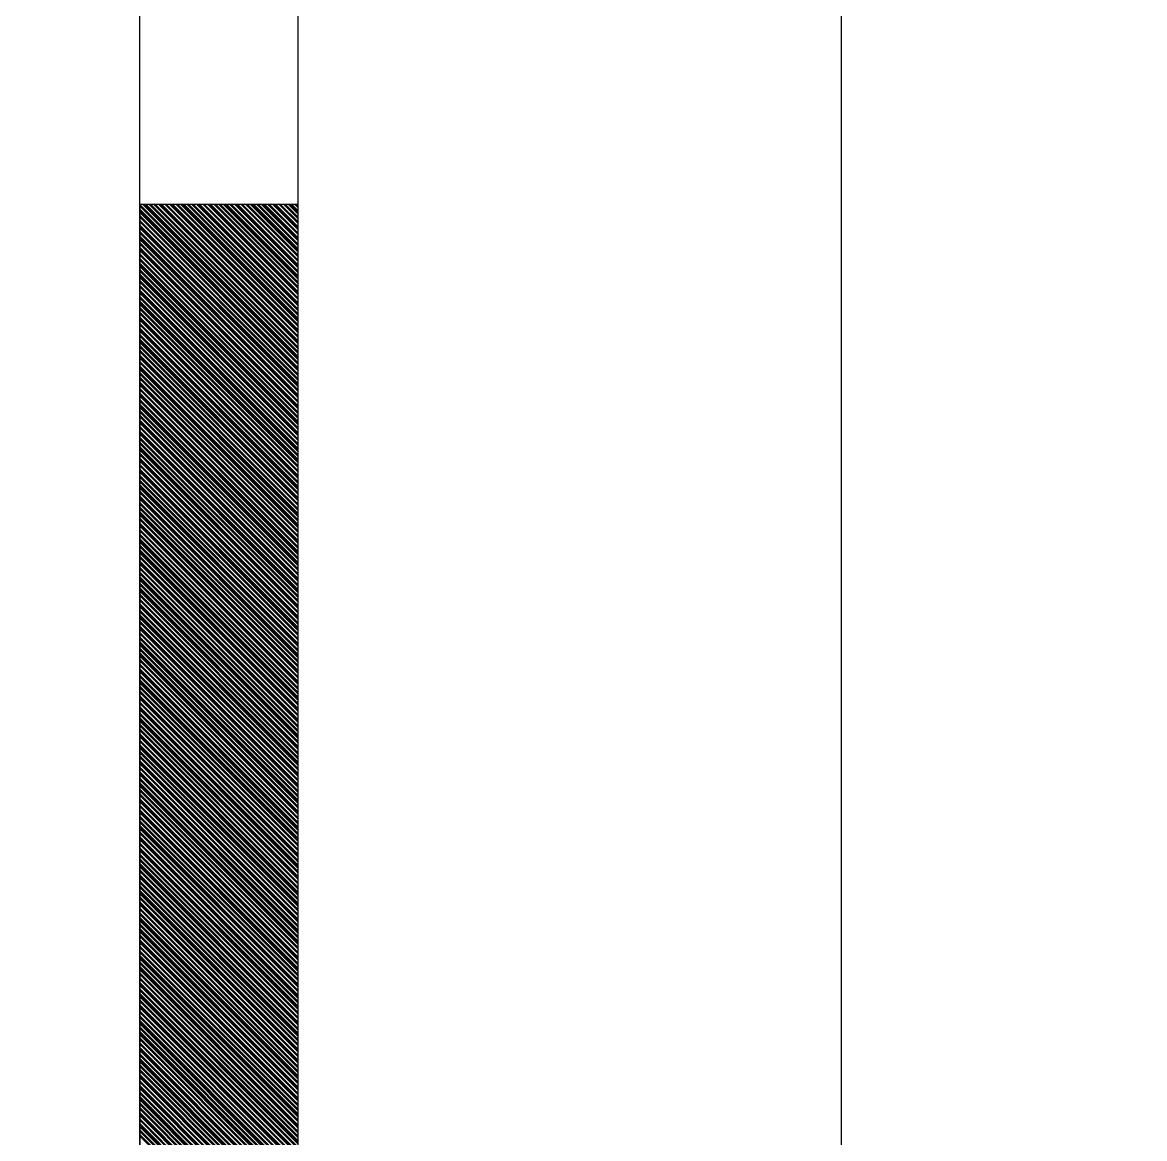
# Model space of a CAD drawing. Extents: x 747954 to 748544, y 4316381 to 4317408.
# Drawn here: x 748192.93 to 748200.01, y 4317315.12 to 4317322.16 of the extents above; entities that cross this region are included whole.
import ezdxf

# ---------------------------------------------------------------- set-up
doc = ezdxf.new("R2010")
doc.units = 0
doc.layers.get('0').update_dxf_attribs({"linetype": 'CONTINUOUS'})

msp = doc.modelspace()

# ---------------------------------------------------------------- linework, layer by layer
at = {"color": 0, "linetype": 'CONTINUOUS'}
for p, q in [((748193.67, 4317281.01), (748193.67, 4317381.01)), ((748193.67, 4317281.01), (748193.67, 4317381.01)), ((748194.67, 4317281.01), (748194.67, 4317381.01)), ((748194.67, 4317281.01), (748194.67, 4317381.01)), ((748194.67, 4317320.01), (748193.67, 4317321.01)), ((748194.67, 4317320.01), (748193.67, 4317321.01)), ((748194.67, 4317320.03), (748193.69, 4317321.01)), ((748194.67, 4317320.03), (748193.69, 4317321.01)), ((748194.67, 4317320.04), (748193.7, 4317321.01)), ((748194.67, 4317320.04), (748193.7, 4317321.01)), ((748194.67, 4317320.05), (748193.71, 4317321.01)), ((748194.67, 4317320.05), (748193.71, 4317321.01)), ((748194.67, 4317320.07), (748193.73, 4317321.01)), ((748194.67, 4317320.07), (748193.73, 4317321.01)), ((748194.67, 4317320.08), (748193.74, 4317321.01)), ((748194.67, 4317320.08), (748193.74, 4317321.01)), ((748194.67, 4317320.1), (748193.76, 4317321.01)), ((748194.67, 4317320.1), (748193.76, 4317321.01)), ((748194.67, 4317320.11), (748193.77, 4317321.01)), ((748194.67, 4317320.11), (748193.77, 4317321.01)), ((748194.67, 4317320.13), (748193.79, 4317321.01)), ((748194.67, 4317320.13), (748193.79, 4317321.01)), ((748194.67, 4317320.14), (748193.8, 4317321.01)), ((748194.67, 4317320.14), (748193.8, 4317321.01)), ((748194.67, 4317320.15), (748193.81, 4317321.01)), ((748194.67, 4317320.15), (748193.81, 4317321.01)), ((748194.67, 4317320.17), (748193.83, 4317321.01)), ((748194.67, 4317320.17), (748193.83, 4317321.01)), ((748194.67, 4317320.18), (748193.84, 4317321.01)), ((748194.67, 4317320.18), (748193.84, 4317321.01)), ((748194.67, 4317320.2), (748193.86, 4317321.01)), ((748194.67, 4317320.2), (748193.86, 4317321.01)), ((748194.67, 4317320.21), (748193.87, 4317321.01)), ((748194.67, 4317320.21), (748193.87, 4317321.01)), ((748194.67, 4317320.22), (748193.88, 4317321.01)), ((748194.67, 4317320.22), (748193.88, 4317321.01)), ((748194.67, 4317320.24), (748193.9, 4317321.01)), ((748194.67, 4317320.24), (748193.9, 4317321.01)), ((748194.67, 4317320.25), (748193.91, 4317321.01)), ((748194.67, 4317320.25), (748193.91, 4317321.01)), ((748194.67, 4317320.27), (748193.93, 4317321.01)), ((748194.67, 4317320.27), (748193.93, 4317321.01)), ((748194.67, 4317320.28), (748193.94, 4317321.01)), ((748194.67, 4317320.28), (748193.94, 4317321.01)), ((748194.67, 4317320.29), (748193.95, 4317321.01)), ((748194.67, 4317320.29), (748193.95, 4317321.01)), ((748194.67, 4317320.31), (748193.97, 4317321.01)), ((748194.67, 4317320.31), (748193.97, 4317321.01)), ((748194.67, 4317320.32), (748193.98, 4317321.01)), ((748194.67, 4317320.32), (748193.98, 4317321.01)), ((748194.67, 4317320.34), (748194, 4317321.01)), ((748194.67, 4317320.34), (748194, 4317321.01)), ((748194.67, 4317320.35), (748194.01, 4317321.01)), ((748194.67, 4317320.35), (748194.01, 4317321.01)), ((748194.67, 4317320.37), (748194.03, 4317321.01)), ((748194.67, 4317320.37), (748194.03, 4317321.01)), ((748194.67, 4317320.38), (748194.04, 4317321.01)), ((748194.67, 4317320.38), (748194.04, 4317321.01)), ((748194.67, 4317320.39), (748194.05, 4317321.01)), ((748194.67, 4317320.39), (748194.05, 4317321.01)), ((748194.67, 4317320.41), (748194.07, 4317321.01)), ((748194.67, 4317320.41), (748194.07, 4317321.01)), ((748194.67, 4317320.42), (748194.08, 4317321.01)), ((748194.67, 4317320.42), (748194.08, 4317321.01)), ((748194.67, 4317320.44), (748194.1, 4317321.01)), ((748194.67, 4317320.44), (748194.1, 4317321.01)), ((748194.67, 4317320.45), (748194.11, 4317321.01)), ((748194.67, 4317320.45), (748194.11, 4317321.01)), ((748194.67, 4317320.46), (748194.12, 4317321.01)), ((748194.67, 4317320.46), (748194.12, 4317321.01)), ((748194.67, 4317320.48), (748194.14, 4317321.01)), ((748194.67, 4317320.48), (748194.14, 4317321.01)), ((748194.67, 4317320.49), (748194.15, 4317321.01)), ((748194.67, 4317320.49), (748194.15, 4317321.01)), ((748194.67, 4317320.51), (748194.17, 4317321.01)), ((748194.67, 4317320.51), (748194.17, 4317321.01)), ((748194.67, 4317320.52), (748194.18, 4317321.01)), ((748194.67, 4317320.52), (748194.18, 4317321.01)), ((748194.67, 4317320.54), (748194.2, 4317321.01)), ((748194.67, 4317320.54), (748194.2, 4317321.01)), ((748194.67, 4317320.55), (748194.21, 4317321.01)), ((748194.67, 4317320.55), (748194.21, 4317321.01)), ((748194.67, 4317320.56), (748194.22, 4317321.01)), ((748194.67, 4317320.56), (748194.22, 4317321.01)), ((748194.67, 4317320.58), (748194.24, 4317321.01)), ((748194.67, 4317320.58), (748194.24, 4317321.01)), ((748194.67, 4317320.59), (748194.25, 4317321.01)), ((748194.67, 4317320.59), (748194.25, 4317321.01)), ((748194.67, 4317320.61), (748194.27, 4317321.01)), ((748194.67, 4317320.61), (748194.27, 4317321.01)), ((748194.67, 4317320.62), (748194.28, 4317321.01)), ((748194.67, 4317320.62), (748194.28, 4317321.01)), ((748194.67, 4317320.63), (748194.29, 4317321.01)), ((748194.67, 4317320.63), (748194.29, 4317321.01)), ((748194.67, 4317320.65), (748194.31, 4317321.01)), ((748194.67, 4317320.65), (748194.31, 4317321.01)), ((748194.67, 4317320.66), (748194.32, 4317321.01)), ((748194.67, 4317320.66), (748194.32, 4317321.01)), ((748194.67, 4317320.68), (748194.34, 4317321.01)), ((748194.67, 4317320.68), (748194.34, 4317321.01)), ((748194.67, 4317320.69), (748194.35, 4317321.01)), ((748194.67, 4317320.69), (748194.35, 4317321.01)), ((748194.67, 4317320.71), (748194.37, 4317321.01)), ((748194.67, 4317320.71), (748194.37, 4317321.01)), ((748194.67, 4317320.72), (748194.38, 4317321.01)), ((748194.67, 4317320.72), (748194.38, 4317321.01)), ((748194.67, 4317320.73), (748194.39, 4317321.01)), ((748194.67, 4317320.73), (748194.39, 4317321.01)), ((748194.67, 4317320.75), (748194.41, 4317321.01)), ((748194.67, 4317320.75), (748194.41, 4317321.01)), ((748194.67, 4317320.76), (748194.42, 4317321.01)), ((748194.67, 4317320.76), (748194.42, 4317321.01)), ((748194.67, 4317320.78), (748194.44, 4317321.01)), ((748194.67, 4317320.78), (748194.44, 4317321.01)), ((748194.67, 4317320.79), (748194.45, 4317321.01)), ((748194.67, 4317320.79), (748194.45, 4317321.01)), ((748194.67, 4317320.8), (748194.46, 4317321.01)), ((748194.67, 4317320.8), (748194.46, 4317321.01)), ((748194.67, 4317320.82), (748194.48, 4317321.01)), ((748194.67, 4317320.82), (748194.48, 4317321.01)), ((748194.67, 4317320.83), (748194.49, 4317321.01)), ((748194.67, 4317320.83), (748194.49, 4317321.01)), ((748194.67, 4317320.85), (748194.51, 4317321.01)), ((748194.67, 4317320.85), (748194.51, 4317321.01)), ((748194.67, 4317320.86), (748194.52, 4317321.01)), ((748194.67, 4317320.86), (748194.52, 4317321.01)), ((748194.67, 4317320.87), (748194.53, 4317321.01)), ((748194.67, 4317320.87), (748194.53, 4317321.01)), ((748194.67, 4317320.89), (748194.55, 4317321.01)), ((748194.67, 4317320.89), (748194.55, 4317321.01)), ((748194.67, 4317320.9), (748194.56, 4317321.01)), ((748194.67, 4317320.9), (748194.56, 4317321.01)), ((748194.67, 4317320.92), (748194.58, 4317321.01)), ((748194.67, 4317320.92), (748194.58, 4317321.01)), ((748194.67, 4317320.93), (748194.59, 4317321.01)), ((748194.67, 4317320.93), (748194.59, 4317321.01)), ((748194.67, 4317320.95), (748194.61, 4317321.01)), ((748194.67, 4317320.95), (748194.61, 4317321.01)), ((748194.67, 4317320.96), (748194.62, 4317321.01)), ((748194.67, 4317320.96), (748194.62, 4317321.01)), ((748194.67, 4317320.97), (748194.63, 4317321.01)), ((748194.67, 4317320.97), (748194.63, 4317321.01)), ((748194.67, 4317320.99), (748194.65, 4317321.01)), ((748194.67, 4317320.99), (748194.65, 4317321.01)), ((748194.67, 4317321), (748194.66, 4317321.01)), ((748194.67, 4317321), (748194.66, 4317321.01)), ((748194.67, 4317320), (748193.67, 4317321)), ((748194.67, 4317320), (748193.67, 4317321)), ((748194.67, 4317319.98), (748193.67, 4317320.98)), ((748194.67, 4317319.98), (748193.67, 4317320.98)), ((748194.67, 4317319.97), (748193.67, 4317320.97)), ((748194.67, 4317319.97), (748193.67, 4317320.97)), ((748194.67, 4317319.96), (748193.67, 4317320.96)), ((748194.67, 4317319.96), (748193.67, 4317320.96)), ((748194.67, 4317319.94), (748193.67, 4317320.94)), ((748194.67, 4317319.94), (748193.67, 4317320.94)), ((748194.67, 4317319.93), (748193.67, 4317320.93)), ((748194.67, 4317319.93), (748193.67, 4317320.93)), ((748194.67, 4317319.91), (748193.67, 4317320.91)), ((748194.67, 4317319.91), (748193.67, 4317320.91)), ((748194.67, 4317319.9), (748193.67, 4317320.9)), ((748194.67, 4317319.9), (748193.67, 4317320.9)), ((748194.67, 4317319.88), (748193.67, 4317320.88)), ((748194.67, 4317319.88), (748193.67, 4317320.88)), ((748194.67, 4317319.87), (748193.67, 4317320.87)), ((748194.67, 4317319.87), (748193.67, 4317320.87)), ((748194.67, 4317319.86), (748193.67, 4317320.86)), ((748194.67, 4317319.86), (748193.67, 4317320.86)), ((748194.67, 4317319.84), (748193.67, 4317320.84)), ((748194.67, 4317319.84), (748193.67, 4317320.84)), ((748194.67, 4317319.83), (748193.67, 4317320.83)), ((748194.67, 4317319.83), (748193.67, 4317320.83)), ((748194.67, 4317319.81), (748193.67, 4317320.81)), ((748194.67, 4317319.81), (748193.67, 4317320.81)), ((748194.67, 4317319.8), (748193.67, 4317320.8)), ((748194.67, 4317319.8), (748193.67, 4317320.8)), ((748194.67, 4317319.79), (748193.67, 4317320.79)), ((748194.67, 4317319.79), (748193.67, 4317320.79)), ((748194.67, 4317319.77), (748193.67, 4317320.77)), ((748194.67, 4317319.77), (748193.67, 4317320.77)), ((748194.67, 4317319.76), (748193.67, 4317320.76)), ((748194.67, 4317319.76), (748193.67, 4317320.76)), ((748194.67, 4317319.74), (748193.67, 4317320.74)), ((748194.67, 4317319.74), (748193.67, 4317320.74)), ((748194.67, 4317319.73), (748193.67, 4317320.73)), ((748194.67, 4317319.73), (748193.67, 4317320.73)), ((748194.67, 4317319.72), (748193.67, 4317320.72)), ((748194.67, 4317319.72), (748193.67, 4317320.72)), ((748194.67, 4317319.7), (748193.67, 4317320.7)), ((748194.67, 4317319.7), (748193.67, 4317320.7)), ((748194.67, 4317319.69), (748193.67, 4317320.69)), ((748194.67, 4317319.69), (748193.67, 4317320.69)), ((748194.67, 4317319.67), (748193.67, 4317320.67)), ((748194.67, 4317319.67), (748193.67, 4317320.67)), ((748194.67, 4317319.66), (748193.67, 4317320.66)), ((748194.67, 4317319.66), (748193.67, 4317320.66)), ((748194.67, 4317319.64), (748193.67, 4317320.64)), ((748194.67, 4317319.64), (748193.67, 4317320.64)), ((748194.67, 4317319.63), (748193.67, 4317320.63)), ((748194.67, 4317319.63), (748193.67, 4317320.63)), ((748194.67, 4317319.62), (748193.67, 4317320.62)), ((748194.67, 4317319.62), (748193.67, 4317320.62)), ((748194.67, 4317319.6), (748193.67, 4317320.6)), ((748194.67, 4317319.6), (748193.67, 4317320.6)), ((748194.67, 4317319.59), (748193.67, 4317320.59)), ((748194.67, 4317319.59), (748193.67, 4317320.59)), ((748194.67, 4317319.57), (748193.67, 4317320.57)), ((748194.67, 4317319.57), (748193.67, 4317320.57)), ((748194.67, 4317319.56), (748193.67, 4317320.56)), ((748194.67, 4317319.56), (748193.67, 4317320.56)), ((748194.67, 4317319.55), (748193.67, 4317320.55)), ((748194.67, 4317319.55), (748193.67, 4317320.55)), ((748194.67, 4317319.53), (748193.67, 4317320.53)), ((748194.67, 4317319.53), (748193.67, 4317320.53)), ((748194.67, 4317319.52), (748193.67, 4317320.52)), ((748194.67, 4317319.52), (748193.67, 4317320.52)), ((748194.67, 4317319.5), (748193.67, 4317320.5)), ((748194.67, 4317319.5), (748193.67, 4317320.5)), ((748194.67, 4317319.49), (748193.67, 4317320.49)), ((748194.67, 4317319.49), (748193.67, 4317320.49)), ((748194.67, 4317319.47), (748193.67, 4317320.47)), ((748194.67, 4317319.47), (748193.67, 4317320.47)), ((748194.67, 4317319.46), (748193.67, 4317320.46)), ((748194.67, 4317319.46), (748193.67, 4317320.46)), ((748194.67, 4317319.45), (748193.67, 4317320.45)), ((748194.67, 4317319.45), (748193.67, 4317320.45)), ((748194.67, 4317319.43), (748193.67, 4317320.43)), ((748194.67, 4317319.43), (748193.67, 4317320.43)), ((748194.67, 4317319.42), (748193.67, 4317320.42)), ((748194.67, 4317319.42), (748193.67, 4317320.42)), ((748194.67, 4317319.4), (748193.67, 4317320.4)), ((748194.67, 4317319.4), (748193.67, 4317320.4)), ((748194.67, 4317319.39), (748193.67, 4317320.39)), ((748194.67, 4317319.39), (748193.67, 4317320.39)), ((748194.67, 4317319.38), (748193.67, 4317320.38)), ((748194.67, 4317319.38), (748193.67, 4317320.38)), ((748194.67, 4317319.36), (748193.67, 4317320.36)), ((748194.67, 4317319.36), (748193.67, 4317320.36)), ((748194.67, 4317319.35), (748193.67, 4317320.35)), ((748194.67, 4317319.35), (748193.67, 4317320.35)), ((748194.67, 4317319.33), (748193.67, 4317320.33)), ((748194.67, 4317319.33), (748193.67, 4317320.33)), ((748194.67, 4317319.32), (748193.67, 4317320.32)), ((748194.67, 4317319.32), (748193.67, 4317320.32)), ((748194.67, 4317319.3), (748193.67, 4317320.3)), ((748194.67, 4317319.3), (748193.67, 4317320.3)), ((748194.67, 4317319.29), (748193.67, 4317320.29)), ((748194.67, 4317319.29), (748193.67, 4317320.29)), ((748194.67, 4317319.28), (748193.67, 4317320.28)), ((748194.67, 4317319.28), (748193.67, 4317320.28)), ((748194.67, 4317319.26), (748193.67, 4317320.26)), ((748194.67, 4317319.26), (748193.67, 4317320.26)), ((748194.67, 4317319.25), (748193.67, 4317320.25)), ((748194.67, 4317319.25), (748193.67, 4317320.25)), ((748194.67, 4317319.23), (748193.67, 4317320.23)), ((748194.67, 4317319.23), (748193.67, 4317320.23)), ((748194.67, 4317319.22), (748193.67, 4317320.22)), ((748194.67, 4317319.22), (748193.67, 4317320.22)), ((748194.67, 4317319.21), (748193.67, 4317320.21)), ((748194.67, 4317319.21), (748193.67, 4317320.21)), ((748194.67, 4317319.19), (748193.67, 4317320.19)), ((748194.67, 4317319.19), (748193.67, 4317320.19)), ((748194.67, 4317319.18), (748193.67, 4317320.18)), ((748194.67, 4317319.18), (748193.67, 4317320.18)), ((748194.67, 4317319.16), (748193.67, 4317320.16)), ((748194.67, 4317319.16), (748193.67, 4317320.16)), ((748194.67, 4317319.15), (748193.67, 4317320.15)), ((748194.67, 4317319.15), (748193.67, 4317320.15)), ((748194.67, 4317319.14), (748193.67, 4317320.14)), ((748194.67, 4317319.14), (748193.67, 4317320.14)), ((748194.67, 4317319.12), (748193.67, 4317320.12)), ((748194.67, 4317319.12), (748193.67, 4317320.12)), ((748194.67, 4317319.11), (748193.67, 4317320.11)), ((748194.67, 4317319.11), (748193.67, 4317320.11)), ((748194.67, 4317319.09), (748193.67, 4317320.09)), ((748194.67, 4317319.09), (748193.67, 4317320.09)), ((748194.67, 4317319.08), (748193.67, 4317320.08)), ((748194.67, 4317319.08), (748193.67, 4317320.08)), ((748194.67, 4317319.06), (748193.67, 4317320.06)), ((748194.67, 4317319.06), (748193.67, 4317320.06)), ((748194.67, 4317319.05), (748193.67, 4317320.05)), ((748194.67, 4317319.05), (748193.67, 4317320.05)), ((748194.67, 4317319.04), (748193.67, 4317320.04)), ((748194.67, 4317319.04), (748193.67, 4317320.04)), ((748194.67, 4317319.02), (748193.67, 4317320.02)), ((748194.67, 4317319.02), (748193.67, 4317320.02)), ((748194.67, 4317319.01), (748193.67, 4317320.01)), ((748194.67, 4317319.01), (748193.67, 4317320.01)), ((748194.67, 4317318.99), (748193.67, 4317319.99)), ((748194.67, 4317318.99), (748193.67, 4317319.99)), ((748194.67, 4317318.98), (748193.67, 4317319.98)), ((748194.67, 4317318.98), (748193.67, 4317319.98)), ((748194.67, 4317318.97), (748193.67, 4317319.97)), ((748194.67, 4317318.97), (748193.67, 4317319.97)), ((748194.67, 4317318.95), (748193.67, 4317319.95)), ((748194.67, 4317318.95), (748193.67, 4317319.95)), ((748194.67, 4317318.94), (748193.67, 4317319.94)), ((748194.67, 4317318.94), (748193.67, 4317319.94)), ((748194.67, 4317318.92), (748193.67, 4317319.92)), ((748194.67, 4317318.92), (748193.67, 4317319.92)), ((748194.67, 4317318.91), (748193.67, 4317319.91)), ((748194.67, 4317318.91), (748193.67, 4317319.91)), ((748194.67, 4317318.89), (748193.67, 4317319.89)), ((748194.67, 4317318.89), (748193.67, 4317319.89)), ((748194.67, 4317318.88), (748193.67, 4317319.88)), ((748194.67, 4317318.88), (748193.67, 4317319.88)), ((748194.67, 4317318.87), (748193.67, 4317319.87)), ((748194.67, 4317318.87), (748193.67, 4317319.87)), ((748194.67, 4317318.85), (748193.67, 4317319.85)), ((748194.67, 4317318.85), (748193.67, 4317319.85)), ((748194.67, 4317318.84), (748193.67, 4317319.84)), ((748194.67, 4317318.84), (748193.67, 4317319.84)), ((748194.67, 4317318.82), (748193.67, 4317319.82)), ((748194.67, 4317318.82), (748193.67, 4317319.82)), ((748194.67, 4317318.81), (748193.67, 4317319.81)), ((748194.67, 4317318.81), (748193.67, 4317319.81)), ((748194.67, 4317318.8), (748193.67, 4317319.8)), ((748194.67, 4317318.8), (748193.67, 4317319.8)), ((748194.67, 4317318.78), (748193.67, 4317319.78)), ((748194.67, 4317318.78), (748193.67, 4317319.78)), ((748194.67, 4317318.77), (748193.67, 4317319.77)), ((748194.67, 4317318.77), (748193.67, 4317319.77)), ((748194.67, 4317318.75), (748193.67, 4317319.75)), ((748194.67, 4317318.75), (748193.67, 4317319.75)), ((748194.67, 4317318.74), (748193.67, 4317319.74)), ((748194.67, 4317318.74), (748193.67, 4317319.74)), ((748194.67, 4317318.73), (748193.67, 4317319.73)), ((748194.67, 4317318.73), (748193.67, 4317319.73)), ((748194.67, 4317318.71), (748193.67, 4317319.71)), ((748194.67, 4317318.71), (748193.67, 4317319.71)), ((748194.67, 4317318.7), (748193.67, 4317319.7)), ((748194.67, 4317318.7), (748193.67, 4317319.7)), ((748194.67, 4317318.68), (748193.67, 4317319.68)), ((748194.67, 4317318.68), (748193.67, 4317319.68)), ((748194.67, 4317318.67), (748193.67, 4317319.67)), ((748194.67, 4317318.67), (748193.67, 4317319.67)), ((748194.67, 4317318.65), (748193.67, 4317319.65)), ((748194.67, 4317318.65), (748193.67, 4317319.65)), ((748194.67, 4317318.64), (748193.67, 4317319.64)), ((748194.67, 4317318.64), (748193.67, 4317319.64)), ((748194.67, 4317318.63), (748193.67, 4317319.63)), ((748194.67, 4317318.63), (748193.67, 4317319.63)), ((748194.67, 4317318.61), (748193.67, 4317319.61)), ((748194.67, 4317318.61), (748193.67, 4317319.61)), ((748194.67, 4317318.6), (748193.67, 4317319.6)), ((748194.67, 4317318.6), (748193.67, 4317319.6)), ((748194.67, 4317318.58), (748193.67, 4317319.58)), ((748194.67, 4317318.58), (748193.67, 4317319.58)), ((748194.67, 4317318.57), (748193.67, 4317319.57)), ((748194.67, 4317318.57), (748193.67, 4317319.57)), ((748194.67, 4317318.56), (748193.67, 4317319.56)), ((748194.67, 4317318.56), (748193.67, 4317319.56)), ((748194.67, 4317318.54), (748193.67, 4317319.54)), ((748194.67, 4317318.54), (748193.67, 4317319.54)), ((748194.67, 4317318.53), (748193.67, 4317319.53)), ((748194.67, 4317318.53), (748193.67, 4317319.53)), ((748194.67, 4317318.51), (748193.67, 4317319.51)), ((748194.67, 4317318.51), (748193.67, 4317319.51)), ((748194.67, 4317318.5), (748193.67, 4317319.5)), ((748194.67, 4317318.5), (748193.67, 4317319.5)), ((748194.67, 4317318.48), (748193.67, 4317319.48)), ((748194.67, 4317318.48), (748193.67, 4317319.48)), ((748194.67, 4317318.47), (748193.67, 4317319.47)), ((748194.67, 4317318.47), (748193.67, 4317319.47)), ((748194.67, 4317318.46), (748193.67, 4317319.46)), ((748194.67, 4317318.46), (748193.67, 4317319.46)), ((748194.67, 4317318.44), (748193.67, 4317319.44)), ((748194.67, 4317318.44), (748193.67, 4317319.44)), ((748194.67, 4317318.43), (748193.67, 4317319.43)), ((748194.67, 4317318.43), (748193.67, 4317319.43)), ((748194.67, 4317318.41), (748193.67, 4317319.41)), ((748194.67, 4317318.41), (748193.67, 4317319.41)), ((748194.67, 4317318.4), (748193.67, 4317319.4)), ((748194.67, 4317318.4), (748193.67, 4317319.4)), ((748194.67, 4317318.39), (748193.67, 4317319.39)), ((748194.67, 4317318.39), (748193.67, 4317319.39)), ((748194.67, 4317318.37), (748193.67, 4317319.37)), ((748194.67, 4317318.37), (748193.67, 4317319.37)), ((748194.67, 4317318.36), (748193.67, 4317319.36)), ((748194.67, 4317318.36), (748193.67, 4317319.36)), ((748194.67, 4317318.34), (748193.67, 4317319.34)), ((748194.67, 4317318.34), (748193.67, 4317319.34)), ((748194.67, 4317318.33), (748193.67, 4317319.33)), ((748194.67, 4317318.33), (748193.67, 4317319.33)), ((748194.67, 4317318.32), (748193.67, 4317319.32)), ((748194.67, 4317318.32), (748193.67, 4317319.32)), ((748194.67, 4317318.3), (748193.67, 4317319.3)), ((748194.67, 4317318.3), (748193.67, 4317319.3)), ((748194.67, 4317318.29), (748193.67, 4317319.29)), ((748194.67, 4317318.29), (748193.67, 4317319.29)), ((748194.67, 4317318.27), (748193.67, 4317319.27)), ((748194.67, 4317318.27), (748193.67, 4317319.27)), ((748194.67, 4317318.26), (748193.67, 4317319.26)), ((748194.67, 4317318.26), (748193.67, 4317319.26)), ((748194.67, 4317318.24), (748193.67, 4317319.24)), ((748194.67, 4317318.24), (748193.67, 4317319.24)), ((748194.67, 4317318.23), (748193.67, 4317319.23)), ((748194.67, 4317318.23), (748193.67, 4317319.23)), ((748194.67, 4317318.22), (748193.67, 4317319.22)), ((748194.67, 4317318.22), (748193.67, 4317319.22)), ((748194.67, 4317318.2), (748193.67, 4317319.2)), ((748194.67, 4317318.2), (748193.67, 4317319.2)), ((748194.67, 4317318.19), (748193.67, 4317319.19)), ((748194.67, 4317318.19), (748193.67, 4317319.19)), ((748194.67, 4317318.17), (748193.67, 4317319.17)), ((748194.67, 4317318.17), (748193.67, 4317319.17)), ((748194.67, 4317318.16), (748193.67, 4317319.16)), ((748194.67, 4317318.16), (748193.67, 4317319.16)), ((748194.67, 4317318.15), (748193.67, 4317319.15)), ((748194.67, 4317318.15), (748193.67, 4317319.15)), ((748194.67, 4317318.13), (748193.67, 4317319.13)), ((748194.67, 4317318.13), (748193.67, 4317319.13)), ((748194.67, 4317318.12), (748193.67, 4317319.12)), ((748194.67, 4317318.12), (748193.67, 4317319.12)), ((748194.67, 4317318.1), (748193.67, 4317319.1)), ((748194.67, 4317318.1), (748193.67, 4317319.1)), ((748194.67, 4317318.09), (748193.67, 4317319.09)), ((748194.67, 4317318.09), (748193.67, 4317319.09)), ((748194.67, 4317318.07), (748193.67, 4317319.07)), ((748194.67, 4317318.07), (748193.67, 4317319.07)), ((748194.67, 4317318.06), (748193.67, 4317319.06)), ((748194.67, 4317318.06), (748193.67, 4317319.06)), ((748194.67, 4317318.05), (748193.67, 4317319.05)), ((748194.67, 4317318.05), (748193.67, 4317319.05)), ((748194.67, 4317318.03), (748193.67, 4317319.03)), ((748194.67, 4317318.03), (748193.67, 4317319.03)), ((748194.67, 4317318.02), (748193.67, 4317319.02)), ((748194.67, 4317318.02), (748193.67, 4317319.02)), ((748194.67, 4317318), (748193.67, 4317319)), ((748194.67, 4317318), (748193.67, 4317319)), ((748194.67, 4317317.99), (748193.67, 4317318.99)), ((748194.67, 4317317.99), (748193.67, 4317318.99)), ((748194.67, 4317317.98), (748193.67, 4317318.98)), ((748194.67, 4317317.98), (748193.67, 4317318.98)), ((748194.67, 4317317.96), (748193.67, 4317318.96)), ((748194.67, 4317317.96), (748193.67, 4317318.96)), ((748194.67, 4317317.95), (748193.67, 4317318.95)), ((748194.67, 4317317.95), (748193.67, 4317318.95)), ((748194.67, 4317317.93), (748193.67, 4317318.93)), ((748194.67, 4317317.93), (748193.67, 4317318.93)), ((748194.67, 4317317.92), (748193.67, 4317318.92)), ((748194.67, 4317317.92), (748193.67, 4317318.92)), ((748194.67, 4317317.9), (748193.67, 4317318.9)), ((748194.67, 4317317.9), (748193.67, 4317318.9)), ((748194.67, 4317317.89), (748193.67, 4317318.89)), ((748194.67, 4317317.89), (748193.67, 4317318.89)), ((748194.67, 4317317.88), (748193.67, 4317318.88)), ((748194.67, 4317317.88), (748193.67, 4317318.88)), ((748194.67, 4317317.86), (748193.67, 4317318.86)), ((748194.67, 4317317.86), (748193.67, 4317318.86)), ((748194.67, 4317317.85), (748193.67, 4317318.85)), ((748194.67, 4317317.85), (748193.67, 4317318.85)), ((748194.67, 4317317.83), (748193.67, 4317318.83)), ((748194.67, 4317317.83), (748193.67, 4317318.83)), ((748194.67, 4317317.82), (748193.67, 4317318.82)), ((748194.67, 4317317.82), (748193.67, 4317318.82)), ((748194.67, 4317317.81), (748193.67, 4317318.81)), ((748194.67, 4317317.81), (748193.67, 4317318.81)), ((748194.67, 4317317.79), (748193.67, 4317318.79)), ((748194.67, 4317317.79), (748193.67, 4317318.79)), ((748194.67, 4317317.78), (748193.67, 4317318.78)), ((748194.67, 4317317.78), (748193.67, 4317318.78)), ((748194.67, 4317317.76), (748193.67, 4317318.76)), ((748194.67, 4317317.76), (748193.67, 4317318.76)), ((748194.67, 4317317.75), (748193.67, 4317318.75)), ((748194.67, 4317317.75), (748193.67, 4317318.75)), ((748194.67, 4317317.74), (748193.67, 4317318.74)), ((748194.67, 4317317.74), (748193.67, 4317318.74)), ((748194.67, 4317317.72), (748193.67, 4317318.72)), ((748194.67, 4317317.72), (748193.67, 4317318.72)), ((748194.67, 4317317.71), (748193.67, 4317318.71)), ((748194.67, 4317317.71), (748193.67, 4317318.71)), ((748194.67, 4317317.69), (748193.67, 4317318.69)), ((748194.67, 4317317.69), (748193.67, 4317318.69)), ((748194.67, 4317317.68), (748193.67, 4317318.68)), ((748194.67, 4317317.68), (748193.67, 4317318.68)), ((748194.67, 4317317.66), (748193.67, 4317318.66)), ((748194.67, 4317317.66), (748193.67, 4317318.66)), ((748194.67, 4317317.65), (748193.67, 4317318.65)), ((748194.67, 4317317.65), (748193.67, 4317318.65)), ((748194.67, 4317317.64), (748193.67, 4317318.64)), ((748194.67, 4317317.64), (748193.67, 4317318.64)), ((748194.67, 4317317.62), (748193.67, 4317318.62)), ((748194.67, 4317317.62), (748193.67, 4317318.62)), ((748194.67, 4317317.61), (748193.67, 4317318.61)), ((748194.67, 4317317.61), (748193.67, 4317318.61)), ((748194.67, 4317317.59), (748193.67, 4317318.59)), ((748194.67, 4317317.59), (748193.67, 4317318.59)), ((748194.67, 4317317.58), (748193.67, 4317318.58)), ((748194.67, 4317317.58), (748193.67, 4317318.58)), ((748194.67, 4317317.57), (748193.67, 4317318.57)), ((748194.67, 4317317.57), (748193.67, 4317318.57)), ((748194.67, 4317317.55), (748193.67, 4317318.55)), ((748194.67, 4317317.55), (748193.67, 4317318.55)), ((748194.67, 4317317.54), (748193.67, 4317318.54)), ((748194.67, 4317317.54), (748193.67, 4317318.54)), ((748194.67, 4317317.52), (748193.67, 4317318.52)), ((748194.67, 4317317.52), (748193.67, 4317318.52)), ((748194.67, 4317317.51), (748193.67, 4317318.51)), ((748194.67, 4317317.51), (748193.67, 4317318.51)), ((748194.67, 4317317.49), (748193.67, 4317318.49)), ((748194.67, 4317317.49), (748193.67, 4317318.49)), ((748194.67, 4317317.48), (748193.67, 4317318.48)), ((748194.67, 4317317.48), (748193.67, 4317318.48)), ((748194.67, 4317317.47), (748193.67, 4317318.47)), ((748194.67, 4317317.47), (748193.67, 4317318.47)), ((748194.67, 4317317.45), (748193.67, 4317318.45)), ((748194.67, 4317317.45), (748193.67, 4317318.45)), ((748194.67, 4317317.44), (748193.67, 4317318.44)), ((748194.67, 4317317.44), (748193.67, 4317318.44)), ((748194.67, 4317317.42), (748193.67, 4317318.42)), ((748194.67, 4317317.42), (748193.67, 4317318.42)), ((748194.67, 4317317.41), (748193.67, 4317318.41)), ((748194.67, 4317317.41), (748193.67, 4317318.41)), ((748194.67, 4317317.4), (748193.67, 4317318.4)), ((748194.67, 4317317.4), (748193.67, 4317318.4)), ((748194.67, 4317317.38), (748193.67, 4317318.38)), ((748194.67, 4317317.38), (748193.67, 4317318.38)), ((748194.67, 4317317.37), (748193.67, 4317318.37)), ((748194.67, 4317317.37), (748193.67, 4317318.37)), ((748194.67, 4317317.35), (748193.67, 4317318.35)), ((748194.67, 4317317.35), (748193.67, 4317318.35)), ((748194.67, 4317317.34), (748193.67, 4317318.34)), ((748194.67, 4317317.34), (748193.67, 4317318.34)), ((748194.67, 4317317.33), (748193.67, 4317318.33)), ((748194.67, 4317317.33), (748193.67, 4317318.33)), ((748194.67, 4317317.31), (748193.67, 4317318.31)), ((748194.67, 4317317.31), (748193.67, 4317318.31)), ((748194.67, 4317317.3), (748193.67, 4317318.3)), ((748194.67, 4317317.3), (748193.67, 4317318.3)), ((748194.67, 4317317.28), (748193.67, 4317318.28)), ((748194.67, 4317317.28), (748193.67, 4317318.28)), ((748194.67, 4317317.27), (748193.67, 4317318.27)), ((748194.67, 4317317.27), (748193.67, 4317318.27)), ((748194.67, 4317317.25), (748193.67, 4317318.25)), ((748194.67, 4317317.25), (748193.67, 4317318.25)), ((748194.67, 4317317.24), (748193.67, 4317318.24)), ((748194.67, 4317317.24), (748193.67, 4317318.24)), ((748194.67, 4317317.23), (748193.67, 4317318.23)), ((748194.67, 4317317.23), (748193.67, 4317318.23)), ((748194.67, 4317317.21), (748193.67, 4317318.21)), ((748194.67, 4317317.21), (748193.67, 4317318.21)), ((748194.67, 4317317.2), (748193.67, 4317318.2)), ((748194.67, 4317317.2), (748193.67, 4317318.2)), ((748194.67, 4317317.18), (748193.67, 4317318.18)), ((748194.67, 4317317.18), (748193.67, 4317318.18)), ((748194.67, 4317317.17), (748193.67, 4317318.17)), ((748194.67, 4317317.17), (748193.67, 4317318.17)), ((748194.67, 4317317.16), (748193.67, 4317318.16)), ((748194.67, 4317317.16), (748193.67, 4317318.16)), ((748194.67, 4317317.14), (748193.67, 4317318.14)), ((748194.67, 4317317.14), (748193.67, 4317318.14)), ((748194.67, 4317317.13), (748193.67, 4317318.13)), ((748194.67, 4317317.13), (748193.67, 4317318.13)), ((748194.67, 4317317.11), (748193.67, 4317318.11)), ((748194.67, 4317317.11), (748193.67, 4317318.11)), ((748194.67, 4317317.1), (748193.67, 4317318.1)), ((748194.67, 4317317.1), (748193.67, 4317318.1)), ((748194.67, 4317317.08), (748193.67, 4317318.08)), ((748194.67, 4317317.08), (748193.67, 4317318.08)), ((748194.67, 4317317.07), (748193.67, 4317318.07)), ((748194.67, 4317317.07), (748193.67, 4317318.07)), ((748194.67, 4317317.06), (748193.67, 4317318.06)), ((748194.67, 4317317.06), (748193.67, 4317318.06)), ((748194.67, 4317317.04), (748193.67, 4317318.04)), ((748194.67, 4317317.04), (748193.67, 4317318.04)), ((748194.67, 4317317.03), (748193.67, 4317318.03)), ((748194.67, 4317317.03), (748193.67, 4317318.03)), ((748194.67, 4317317.01), (748193.67, 4317318.01)), ((748194.67, 4317317.01), (748193.67, 4317318.01)), ((748194.67, 4317317), (748193.67, 4317318)), ((748194.67, 4317317), (748193.67, 4317318)), ((748194.67, 4317316.99), (748193.67, 4317317.99)), ((748194.67, 4317316.99), (748193.67, 4317317.99)), ((748194.67, 4317316.97), (748193.67, 4317317.97)), ((748194.67, 4317316.97), (748193.67, 4317317.97)), ((748194.67, 4317316.96), (748193.67, 4317317.96)), ((748194.67, 4317316.96), (748193.67, 4317317.96)), ((748194.67, 4317316.94), (748193.67, 4317317.94)), ((748194.67, 4317316.94), (748193.67, 4317317.94)), ((748194.67, 4317316.93), (748193.67, 4317317.93)), ((748194.67, 4317316.93), (748193.67, 4317317.93)), ((748194.67, 4317316.91), (748193.67, 4317317.91)), ((748194.67, 4317316.91), (748193.67, 4317317.91)), ((748194.67, 4317316.9), (748193.67, 4317317.9)), ((748194.67, 4317316.9), (748193.67, 4317317.9)), ((748194.67, 4317316.89), (748193.67, 4317317.89)), ((748194.67, 4317316.89), (748193.67, 4317317.89)), ((748194.67, 4317316.87), (748193.67, 4317317.87)), ((748194.67, 4317316.87), (748193.67, 4317317.87)), ((748194.67, 4317316.86), (748193.67, 4317317.86)), ((748194.67, 4317316.86), (748193.67, 4317317.86)), ((748194.67, 4317316.84), (748193.67, 4317317.84)), ((748194.67, 4317316.84), (748193.67, 4317317.84)), ((748194.67, 4317316.83), (748193.67, 4317317.83)), ((748194.67, 4317316.83), (748193.67, 4317317.83)), ((748194.67, 4317316.82), (748193.67, 4317317.82)), ((748194.67, 4317316.82), (748193.67, 4317317.82)), ((748194.67, 4317316.8), (748193.67, 4317317.8)), ((748194.67, 4317316.8), (748193.67, 4317317.8)), ((748194.67, 4317316.79), (748193.67, 4317317.79)), ((748194.67, 4317316.79), (748193.67, 4317317.79)), ((748194.67, 4317316.77), (748193.67, 4317317.77)), ((748194.67, 4317316.77), (748193.67, 4317317.77)), ((748194.67, 4317316.76), (748193.67, 4317317.76)), ((748194.67, 4317316.76), (748193.67, 4317317.76)), ((748194.67, 4317316.75), (748193.67, 4317317.75)), ((748194.67, 4317316.75), (748193.67, 4317317.75)), ((748194.67, 4317316.73), (748193.67, 4317317.73)), ((748194.67, 4317316.73), (748193.67, 4317317.73)), ((748194.67, 4317316.72), (748193.67, 4317317.72)), ((748194.67, 4317316.72), (748193.67, 4317317.72)), ((748194.67, 4317316.7), (748193.67, 4317317.7)), ((748194.67, 4317316.7), (748193.67, 4317317.7)), ((748194.67, 4317316.69), (748193.67, 4317317.69)), ((748194.67, 4317316.69), (748193.67, 4317317.69)), ((748194.67, 4317316.67), (748193.67, 4317317.67)), ((748194.67, 4317316.67), (748193.67, 4317317.67)), ((748194.67, 4317316.66), (748193.67, 4317317.66)), ((748194.67, 4317316.66), (748193.67, 4317317.66)), ((748194.67, 4317316.65), (748193.67, 4317317.65)), ((748194.67, 4317316.65), (748193.67, 4317317.65)), ((748194.67, 4317316.63), (748193.67, 4317317.63)), ((748194.67, 4317316.63), (748193.67, 4317317.63)), ((748194.67, 4317316.62), (748193.67, 4317317.62)), ((748194.67, 4317316.62), (748193.67, 4317317.62)), ((748194.67, 4317316.6), (748193.67, 4317317.6)), ((748194.67, 4317316.6), (748193.67, 4317317.6)), ((748194.67, 4317316.59), (748193.67, 4317317.59)), ((748194.67, 4317316.59), (748193.67, 4317317.59)), ((748194.67, 4317316.58), (748193.67, 4317317.58)), ((748194.67, 4317316.58), (748193.67, 4317317.58)), ((748194.67, 4317316.56), (748193.67, 4317317.56)), ((748194.67, 4317316.56), (748193.67, 4317317.56)), ((748194.67, 4317316.55), (748193.67, 4317317.55)), ((748194.67, 4317316.55), (748193.67, 4317317.55)), ((748194.67, 4317316.53), (748193.67, 4317317.53)), ((748194.67, 4317316.53), (748193.67, 4317317.53)), ((748194.67, 4317316.52), (748193.67, 4317317.52)), ((748194.67, 4317316.52), (748193.67, 4317317.52)), ((748194.67, 4317316.5), (748193.67, 4317317.5)), ((748194.67, 4317316.5), (748193.67, 4317317.5)), ((748194.67, 4317316.49), (748193.67, 4317317.49)), ((748194.67, 4317316.49), (748193.67, 4317317.49)), ((748194.67, 4317316.48), (748193.67, 4317317.48)), ((748194.67, 4317316.48), (748193.67, 4317317.48)), ((748194.67, 4317316.46), (748193.67, 4317317.46)), ((748194.67, 4317316.46), (748193.67, 4317317.46)), ((748194.67, 4317316.45), (748193.67, 4317317.45)), ((748194.67, 4317316.45), (748193.67, 4317317.45)), ((748194.67, 4317316.43), (748193.67, 4317317.43)), ((748194.67, 4317316.43), (748193.67, 4317317.43)), ((748194.67, 4317316.42), (748193.67, 4317317.42)), ((748194.67, 4317316.42), (748193.67, 4317317.42)), ((748194.67, 4317316.41), (748193.67, 4317317.41)), ((748194.67, 4317316.41), (748193.67, 4317317.41)), ((748194.67, 4317316.39), (748193.67, 4317317.39)), ((748194.67, 4317316.39), (748193.67, 4317317.39)), ((748194.67, 4317316.38), (748193.67, 4317317.38)), ((748194.67, 4317316.38), (748193.67, 4317317.38)), ((748194.67, 4317316.36), (748193.67, 4317317.36)), ((748194.67, 4317316.36), (748193.67, 4317317.36)), ((748194.67, 4317316.35), (748193.67, 4317317.35)), ((748194.67, 4317316.35), (748193.67, 4317317.35)), ((748194.67, 4317316.34), (748193.67, 4317317.34)), ((748194.67, 4317316.34), (748193.67, 4317317.34)), ((748194.67, 4317316.32), (748193.67, 4317317.32)), ((748194.67, 4317316.32), (748193.67, 4317317.32)), ((748194.67, 4317316.31), (748193.67, 4317317.31)), ((748194.67, 4317316.31), (748193.67, 4317317.31)), ((748194.67, 4317316.29), (748193.67, 4317317.29)), ((748194.67, 4317316.29), (748193.67, 4317317.29)), ((748194.67, 4317316.28), (748193.67, 4317317.28)), ((748194.67, 4317316.28), (748193.67, 4317317.28)), ((748194.67, 4317316.26), (748193.67, 4317317.26)), ((748194.67, 4317316.26), (748193.67, 4317317.26)), ((748194.67, 4317316.25), (748193.67, 4317317.25)), ((748194.67, 4317316.25), (748193.67, 4317317.25)), ((748194.67, 4317316.24), (748193.67, 4317317.24)), ((748194.67, 4317316.24), (748193.67, 4317317.24)), ((748194.67, 4317316.22), (748193.67, 4317317.22)), ((748194.67, 4317316.22), (748193.67, 4317317.22)), ((748194.67, 4317316.21), (748193.67, 4317317.21)), ((748194.67, 4317316.21), (748193.67, 4317317.21)), ((748194.67, 4317316.19), (748193.67, 4317317.19)), ((748194.67, 4317316.19), (748193.67, 4317317.19)), ((748194.67, 4317316.18), (748193.67, 4317317.18)), ((748194.67, 4317316.18), (748193.67, 4317317.18)), ((748194.67, 4317316.17), (748193.67, 4317317.17)), ((748194.67, 4317316.17), (748193.67, 4317317.17)), ((748194.67, 4317316.15), (748193.67, 4317317.15)), ((748194.67, 4317316.15), (748193.67, 4317317.15)), ((748194.67, 4317316.14), (748193.67, 4317317.14)), ((748194.67, 4317316.14), (748193.67, 4317317.14)), ((748194.67, 4317316.12), (748193.67, 4317317.12)), ((748194.67, 4317316.12), (748193.67, 4317317.12)), ((748194.67, 4317316.11), (748193.67, 4317317.11)), ((748194.67, 4317316.11), (748193.67, 4317317.11)), ((748194.67, 4317316.09), (748193.67, 4317317.09)), ((748194.67, 4317316.09), (748193.67, 4317317.09)), ((748194.67, 4317316.08), (748193.67, 4317317.08)), ((748194.67, 4317316.08), (748193.67, 4317317.08)), ((748194.67, 4317316.07), (748193.67, 4317317.07)), ((748194.67, 4317316.07), (748193.67, 4317317.07)), ((748194.67, 4317316.05), (748193.67, 4317317.05)), ((748194.67, 4317316.05), (748193.67, 4317317.05)), ((748194.67, 4317316.04), (748193.67, 4317317.04)), ((748194.67, 4317316.04), (748193.67, 4317317.04)), ((748194.67, 4317316.02), (748193.67, 4317317.02)), ((748194.67, 4317316.02), (748193.67, 4317317.02)), ((748194.67, 4317316.01), (748193.67, 4317317.01)), ((748194.67, 4317316.01), (748193.67, 4317317.01)), ((748194.67, 4317316), (748193.67, 4317317)), ((748194.67, 4317316), (748193.67, 4317317)), ((748194.67, 4317315.98), (748193.67, 4317316.98)), ((748194.67, 4317315.98), (748193.67, 4317316.98)), ((748194.67, 4317315.97), (748193.67, 4317316.97)), ((748194.67, 4317315.97), (748193.67, 4317316.97)), ((748194.67, 4317315.95), (748193.67, 4317316.95)), ((748194.67, 4317315.95), (748193.67, 4317316.95)), ((748194.67, 4317315.94), (748193.67, 4317316.94)), ((748194.67, 4317315.94), (748193.67, 4317316.94)), ((748194.67, 4317315.93), (748193.67, 4317316.93)), ((748194.67, 4317315.93), (748193.67, 4317316.93)), ((748194.67, 4317315.91), (748193.67, 4317316.91)), ((748194.67, 4317315.91), (748193.67, 4317316.91)), ((748194.67, 4317315.9), (748193.67, 4317316.9)), ((748194.67, 4317315.9), (748193.67, 4317316.9)), ((748194.67, 4317315.88), (748193.67, 4317316.88)), ((748194.67, 4317315.88), (748193.67, 4317316.88)), ((748194.67, 4317315.87), (748193.67, 4317316.87)), ((748194.67, 4317315.87), (748193.67, 4317316.87)), ((748194.67, 4317315.85), (748193.67, 4317316.85)), ((748194.67, 4317315.85), (748193.67, 4317316.85)), ((748194.67, 4317315.84), (748193.67, 4317316.84)), ((748194.67, 4317315.84), (748193.67, 4317316.84)), ((748194.67, 4317315.83), (748193.67, 4317316.83)), ((748194.67, 4317315.83), (748193.67, 4317316.83)), ((748194.67, 4317315.81), (748193.67, 4317316.81)), ((748194.67, 4317315.81), (748193.67, 4317316.81)), ((748194.67, 4317315.8), (748193.67, 4317316.8)), ((748194.67, 4317315.8), (748193.67, 4317316.8)), ((748194.67, 4317315.78), (748193.67, 4317316.78)), ((748194.67, 4317315.78), (748193.67, 4317316.78)), ((748194.67, 4317315.77), (748193.67, 4317316.77)), ((748194.67, 4317315.77), (748193.67, 4317316.77)), ((748194.67, 4317315.76), (748193.67, 4317316.76)), ((748194.67, 4317315.76), (748193.67, 4317316.76)), ((748194.67, 4317315.74), (748193.67, 4317316.74)), ((748194.67, 4317315.74), (748193.67, 4317316.74)), ((748194.67, 4317315.73), (748193.67, 4317316.73)), ((748194.67, 4317315.73), (748193.67, 4317316.73)), ((748194.67, 4317315.71), (748193.67, 4317316.71)), ((748194.67, 4317315.71), (748193.67, 4317316.71)), ((748194.67, 4317315.7), (748193.67, 4317316.7)), ((748194.67, 4317315.7), (748193.67, 4317316.7)), ((748194.67, 4317315.68), (748193.67, 4317316.68)), ((748194.67, 4317315.68), (748193.67, 4317316.68)), ((748194.67, 4317315.67), (748193.67, 4317316.67)), ((748194.67, 4317315.67), (748193.67, 4317316.67)), ((748194.67, 4317315.66), (748193.67, 4317316.66)), ((748194.67, 4317315.66), (748193.67, 4317316.66)), ((748194.67, 4317315.64), (748193.67, 4317316.64)), ((748194.67, 4317315.64), (748193.67, 4317316.64)), ((748194.67, 4317315.63), (748193.67, 4317316.63)), ((748194.67, 4317315.63), (748193.67, 4317316.63)), ((748194.67, 4317315.61), (748193.67, 4317316.61)), ((748194.67, 4317315.61), (748193.67, 4317316.61)), ((748194.67, 4317315.6), (748193.67, 4317316.6)), ((748194.67, 4317315.6), (748193.67, 4317316.6)), ((748194.67, 4317315.59), (748193.67, 4317316.59)), ((748194.67, 4317315.59), (748193.67, 4317316.59)), ((748194.67, 4317315.57), (748193.67, 4317316.57)), ((748194.67, 4317315.57), (748193.67, 4317316.57)), ((748194.67, 4317315.56), (748193.67, 4317316.56)), ((748194.67, 4317315.56), (748193.67, 4317316.56)), ((748194.67, 4317315.54), (748193.67, 4317316.54)), ((748194.67, 4317315.54), (748193.67, 4317316.54)), ((748194.67, 4317315.53), (748193.67, 4317316.53)), ((748194.67, 4317315.53), (748193.67, 4317316.53)), ((748194.67, 4317315.51), (748193.67, 4317316.51)), ((748194.67, 4317315.51), (748193.67, 4317316.51)), ((748194.67, 4317315.5), (748193.67, 4317316.5)), ((748194.67, 4317315.5), (748193.67, 4317316.5)), ((748194.67, 4317315.49), (748193.67, 4317316.49)), ((748194.67, 4317315.49), (748193.67, 4317316.49)), ((748194.67, 4317315.47), (748193.67, 4317316.47)), ((748194.67, 4317315.47), (748193.67, 4317316.47)), ((748194.67, 4317315.46), (748193.67, 4317316.46)), ((748194.67, 4317315.46), (748193.67, 4317316.46)), ((748194.67, 4317315.44), (748193.67, 4317316.44)), ((748194.67, 4317315.44), (748193.67, 4317316.44)), ((748194.67, 4317315.43), (748193.67, 4317316.43)), ((748194.67, 4317315.43), (748193.67, 4317316.43)), ((748194.67, 4317315.42), (748193.67, 4317316.42)), ((748194.67, 4317315.42), (748193.67, 4317316.42)), ((748194.67, 4317315.4), (748193.67, 4317316.4)), ((748194.67, 4317315.4), (748193.67, 4317316.4)), ((748194.67, 4317315.39), (748193.67, 4317316.39)), ((748194.67, 4317315.39), (748193.67, 4317316.39)), ((748194.67, 4317315.37), (748193.67, 4317316.37)), ((748194.67, 4317315.37), (748193.67, 4317316.37)), ((748194.67, 4317315.36), (748193.67, 4317316.36)), ((748194.67, 4317315.36), (748193.67, 4317316.36)), ((748194.67, 4317315.35), (748193.67, 4317316.35)), ((748194.67, 4317315.35), (748193.67, 4317316.35)), ((748194.67, 4317315.33), (748193.67, 4317316.33)), ((748194.67, 4317315.33), (748193.67, 4317316.33)), ((748194.67, 4317315.32), (748193.67, 4317316.32)), ((748194.67, 4317315.32), (748193.67, 4317316.32)), ((748194.67, 4317315.3), (748193.67, 4317316.3)), ((748194.67, 4317315.3), (748193.67, 4317316.3)), ((748194.67, 4317315.29), (748193.67, 4317316.29)), ((748194.67, 4317315.29), (748193.67, 4317316.29)), ((748194.67, 4317315.27), (748193.67, 4317316.27)), ((748194.67, 4317315.27), (748193.67, 4317316.27)), ((748194.67, 4317315.26), (748193.67, 4317316.26)), ((748194.67, 4317315.26), (748193.67, 4317316.26)), ((748194.67, 4317315.25), (748193.67, 4317316.25)), ((748194.67, 4317315.25), (748193.67, 4317316.25)), ((748194.67, 4317315.23), (748193.67, 4317316.23)), ((748194.67, 4317315.23), (748193.67, 4317316.23)), ((748194.67, 4317315.22), (748193.67, 4317316.22)), ((748194.67, 4317315.22), (748193.67, 4317316.22)), ((748194.67, 4317315.2), (748193.67, 4317316.2)), ((748194.67, 4317315.2), (748193.67, 4317316.2)), ((748194.67, 4317315.19), (748193.67, 4317316.19)), ((748194.67, 4317315.19), (748193.67, 4317316.19)), ((748194.67, 4317315.18), (748193.67, 4317316.18)), ((748194.67, 4317315.18), (748193.67, 4317316.18)), ((748194.67, 4317315.16), (748193.67, 4317316.16)), ((748194.67, 4317315.16), (748193.67, 4317316.16)), ((748194.67, 4317315.15), (748193.67, 4317316.15)), ((748194.67, 4317315.15), (748193.67, 4317316.15)), ((748194.67, 4317315.13), (748193.67, 4317316.13)), ((748194.67, 4317315.13), (748193.67, 4317316.13)), ((748194.67, 4317315.12), (748193.67, 4317316.12)), ((748194.67, 4317315.12), (748193.67, 4317316.12)), ((748194.67, 4317315.1), (748193.67, 4317316.1)), ((748194.67, 4317315.1), (748193.67, 4317316.1)), ((748194.67, 4317315.09), (748193.67, 4317316.09)), ((748194.67, 4317315.09), (748193.67, 4317316.09)), ((748194.67, 4317315.08), (748193.67, 4317316.08)), ((748194.67, 4317315.08), (748193.67, 4317316.08)), ((748194.67, 4317315.06), (748193.67, 4317316.06)), ((748194.67, 4317315.06), (748193.67, 4317316.06)), ((748194.67, 4317315.05), (748193.67, 4317316.05)), ((748194.67, 4317315.05), (748193.67, 4317316.05)), ((748194.67, 4317315.03), (748193.67, 4317316.03)), ((748194.67, 4317315.03), (748193.67, 4317316.03)), ((748194.67, 4317315.02), (748193.67, 4317316.02)), ((748194.67, 4317315.02), (748193.67, 4317316.02)), ((748194.67, 4317315.01), (748193.67, 4317316.01)), ((748194.67, 4317315.01), (748193.67, 4317316.01)), ((748194.67, 4317314.99), (748193.67, 4317315.99)), ((748194.67, 4317314.99), (748193.67, 4317315.99)), ((748194.67, 4317314.98), (748193.67, 4317315.98)), ((748194.67, 4317314.98), (748193.67, 4317315.98)), ((748194.67, 4317314.96), (748193.67, 4317315.96)), ((748194.67, 4317314.96), (748193.67, 4317315.96)), ((748194.67, 4317314.95), (748193.67, 4317315.95)), ((748194.67, 4317314.95), (748193.67, 4317315.95)), ((748194.67, 4317314.94), (748193.67, 4317315.94)), ((748194.67, 4317314.94), (748193.67, 4317315.94)), ((748194.67, 4317314.92), (748193.67, 4317315.92)), ((748194.67, 4317314.92), (748193.67, 4317315.92)), ((748194.67, 4317314.91), (748193.67, 4317315.91)), ((748194.67, 4317314.91), (748193.67, 4317315.91)), ((748194.67, 4317314.89), (748193.67, 4317315.89)), ((748194.67, 4317314.89), (748193.67, 4317315.89)), ((748194.67, 4317314.88), (748193.67, 4317315.88)), ((748194.67, 4317314.88), (748193.67, 4317315.88)), ((748194.67, 4317314.86), (748193.67, 4317315.86)), ((748194.67, 4317314.86), (748193.67, 4317315.86)), ((748194.67, 4317314.85), (748193.67, 4317315.85)), ((748194.67, 4317314.85), (748193.67, 4317315.85)), ((748194.67, 4317314.84), (748193.67, 4317315.84)), ((748194.67, 4317314.84), (748193.67, 4317315.84)), ((748194.67, 4317314.82), (748193.67, 4317315.82)), ((748194.67, 4317314.82), (748193.67, 4317315.82)), ((748194.67, 4317314.81), (748193.67, 4317315.81)), ((748194.67, 4317314.81), (748193.67, 4317315.81)), ((748194.67, 4317314.79), (748193.67, 4317315.79)), ((748194.67, 4317314.79), (748193.67, 4317315.79)), ((748194.67, 4317314.78), (748193.67, 4317315.78)), ((748194.67, 4317314.78), (748193.67, 4317315.78)), ((748194.67, 4317314.77), (748193.67, 4317315.77)), ((748194.67, 4317314.77), (748193.67, 4317315.77)), ((748194.67, 4317314.75), (748193.67, 4317315.75)), ((748194.67, 4317314.75), (748193.67, 4317315.75)), ((748194.67, 4317314.74), (748193.67, 4317315.74)), ((748194.67, 4317314.74), (748193.67, 4317315.74)), ((748194.67, 4317314.72), (748193.67, 4317315.72)), ((748194.67, 4317314.72), (748193.67, 4317315.72)), ((748194.67, 4317314.71), (748193.67, 4317315.71)), ((748194.67, 4317314.71), (748193.67, 4317315.71)), ((748194.67, 4317314.69), (748193.67, 4317315.69)), ((748194.67, 4317314.69), (748193.67, 4317315.69)), ((748194.67, 4317314.68), (748193.67, 4317315.68)), ((748194.67, 4317314.68), (748193.67, 4317315.68)), ((748194.67, 4317314.67), (748193.67, 4317315.67)), ((748194.67, 4317314.67), (748193.67, 4317315.67)), ((748194.67, 4317314.65), (748193.67, 4317315.65)), ((748194.67, 4317314.65), (748193.67, 4317315.65)), ((748194.67, 4317314.64), (748193.67, 4317315.64)), ((748194.67, 4317314.64), (748193.67, 4317315.64)), ((748194.67, 4317314.62), (748193.67, 4317315.62)), ((748194.67, 4317314.62), (748193.67, 4317315.62)), ((748194.67, 4317314.61), (748193.67, 4317315.61)), ((748194.67, 4317314.61), (748193.67, 4317315.61)), ((748194.67, 4317314.6), (748193.67, 4317315.6)), ((748194.67, 4317314.6), (748193.67, 4317315.6)), ((748194.67, 4317314.58), (748193.67, 4317315.58)), ((748194.67, 4317314.58), (748193.67, 4317315.58)), ((748194.67, 4317314.57), (748193.67, 4317315.57)), ((748194.67, 4317314.57), (748193.67, 4317315.57)), ((748194.67, 4317314.55), (748193.67, 4317315.55)), ((748194.67, 4317314.55), (748193.67, 4317315.55)), ((748194.67, 4317314.54), (748193.67, 4317315.54)), ((748194.67, 4317314.54), (748193.67, 4317315.54)), ((748194.67, 4317314.52), (748193.67, 4317315.52)), ((748194.67, 4317314.52), (748193.67, 4317315.52)), ((748194.67, 4317314.51), (748193.67, 4317315.51)), ((748194.67, 4317314.51), (748193.67, 4317315.51)), ((748194.67, 4317314.5), (748193.67, 4317315.5)), ((748194.67, 4317314.5), (748193.67, 4317315.5)), ((748194.67, 4317314.48), (748193.67, 4317315.48)), ((748194.67, 4317314.48), (748193.67, 4317315.48)), ((748194.67, 4317314.47), (748193.67, 4317315.47)), ((748194.67, 4317314.47), (748193.67, 4317315.47)), ((748194.67, 4317314.45), (748193.67, 4317315.45)), ((748194.67, 4317314.45), (748193.67, 4317315.45)), ((748194.67, 4317314.44), (748193.67, 4317315.44)), ((748194.67, 4317314.44), (748193.67, 4317315.44)), ((748194.67, 4317314.43), (748193.67, 4317315.43)), ((748194.67, 4317314.43), (748193.67, 4317315.43)), ((748194.67, 4317314.41), (748193.67, 4317315.41)), ((748194.67, 4317314.41), (748193.67, 4317315.41)), ((748194.67, 4317314.4), (748193.67, 4317315.4)), ((748194.67, 4317314.4), (748193.67, 4317315.4)), ((748194.67, 4317314.38), (748193.67, 4317315.38)), ((748194.67, 4317314.38), (748193.67, 4317315.38)), ((748194.67, 4317314.37), (748193.67, 4317315.37)), ((748194.67, 4317314.37), (748193.67, 4317315.37)), ((748194.67, 4317314.36), (748193.67, 4317315.36)), ((748194.67, 4317314.36), (748193.67, 4317315.36)), ((748194.67, 4317314.34), (748193.67, 4317315.34)), ((748194.67, 4317314.34), (748193.67, 4317315.34)), ((748194.67, 4317314.33), (748193.67, 4317315.33)), ((748194.67, 4317314.33), (748193.67, 4317315.33)), ((748194.67, 4317314.31), (748193.67, 4317315.31)), ((748194.67, 4317314.31), (748193.67, 4317315.31)), ((748194.67, 4317314.3), (748193.67, 4317315.3)), ((748194.67, 4317314.3), (748193.67, 4317315.3)), ((748194.67, 4317314.28), (748193.67, 4317315.28)), ((748194.67, 4317314.28), (748193.67, 4317315.28)), ((748194.67, 4317314.27), (748193.67, 4317315.27)), ((748194.67, 4317314.27), (748193.67, 4317315.27)), ((748194.67, 4317314.26), (748193.67, 4317315.26)), ((748194.67, 4317314.26), (748193.67, 4317315.26)), ((748194.67, 4317314.24), (748193.67, 4317315.24)), ((748194.67, 4317314.24), (748193.67, 4317315.24)), ((748194.67, 4317314.23), (748193.67, 4317315.23)), ((748194.67, 4317314.23), (748193.67, 4317315.23)), ((748194.67, 4317314.21), (748193.67, 4317315.21)), ((748194.67, 4317314.21), (748193.67, 4317315.21)), ((748194.67, 4317314.2), (748193.67, 4317315.2)), ((748194.67, 4317314.2), (748193.67, 4317315.2)), ((748194.67, 4317314.19), (748193.67, 4317315.19)), ((748194.67, 4317314.19), (748193.67, 4317315.19)), ((748194.67, 4317314.17), (748193.67, 4317315.17)), ((748194.67, 4317314.17), (748193.67, 4317315.17)), ((748194.67, 4317314.16), (748193.67, 4317315.16)), ((748194.67, 4317314.16), (748193.67, 4317315.16)), ((748194.67, 4317314.14), (748193.67, 4317315.14)), ((748194.67, 4317314.14), (748193.67, 4317315.14)), ((748194.67, 4317314.13), (748193.67, 4317315.13)), ((748194.67, 4317314.13), (748193.67, 4317315.13))]:
    msp.add_line(p, q, dxfattribs=at)
msp.add_lwpolyline([(748194.67, 4317311.01), (748194.67, 4317321.01), (748193.67, 4317321.01), (748193.67, 4317311.01)], close=True, dxfattribs=at)
msp.add_lwpolyline([(748194.67, 4317311.01), (748194.67, 4317321.01), (748193.67, 4317321.01), (748193.67, 4317311.01)], close=True, dxfattribs=at)

# ---------------------------------------------------------------- meshes
mesh = msp.add_polyface(dxfattribs=at)
corners = [(747954.5, 4316381), (747954.5, 4316381), (747954.5, 4316571.9618), (748262.5, 4316381), (747954.5, 4316746.4935), (748544, 4316381), (747954.5, 4317407.5), (748544, 4317042.0065), (748544, 4317407.5)]
mesh.append_faces([[corners[k] for k in face] for face in [(0, 1, 3, 2), (2, 3, 5, 4), (4, 5, 7, 6), (6, 7, 8, 8)]], dxfattribs={"vtx0": -1, "vtx2": -1, "color": 0})
mesh = msp.add_polyface(dxfattribs=at)
corners = [(747964.5, 4317221), (747964.5, 4317221), (747964.5, 4317395.2713), (748245.58, 4317221), (747964.5, 4317401.5), (748245.58, 4317227.2287), (748245.58, 4317401.5)]
mesh.append_faces([[corners[k] for k in face] for face in [(0, 1, 3, 2), (2, 3, 5, 4), (4, 5, 6, 6)]], dxfattribs={"vtx0": -1, "vtx2": -1, "color": 0})
mesh = msp.add_polyface(dxfattribs=at)
corners = [(748188.23, 4317228.19), (748188.23, 4317228.19), (748188.23, 4317234.3095), (748198.1, 4317228.19), (748188.23, 4317394.66), (748198.1, 4317388.5405), (748198.1, 4317394.66)]
mesh.append_faces([[corners[k] for k in face] for face in [(0, 1, 3, 2), (2, 3, 5, 4), (4, 5, 6, 6)]], dxfattribs={"vtx0": -1, "vtx2": -1, "color": 0})

doc.saveas('drawing.dxf')
